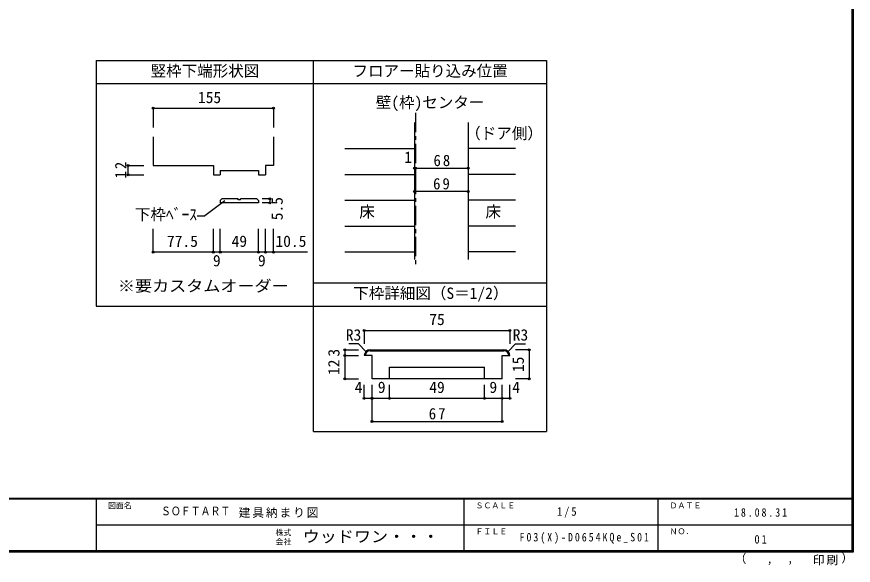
# Model space of a CAD drawing. Units: millimetres, scale not verified, with parts at other scales. Extents: x -973 to 977, y -718 to 696.
# Drawn here: x -101 to 977, y -718 to -11 of the extents above; entities that cross this region are included whole.
import ezdxf
from ezdxf.enums import TextEntityAlignment as Align

# ---------------------------------------------------------------- set-up
doc = ezdxf.new("R2010")
doc.units = ezdxf.units.MM
doc.header["$LTSCALE"] = 5
doc.header["$PDMODE"] = 32
doc.header["$PDSIZE"] = 2.5
doc.linetypes.add('CHAIN1', pattern=[8, 5, -1, 1, -1])
for name, color, linetype in [('0-0_補助線', 7, 'Continuous'), ('0-1_通り芯', 4, 'CHAIN1'), ('0-3_仕上', 7, 'Continuous'), ('0-4_枠', 3, 'Continuous'), ('0-A_文字', 3, 'Continuous'), ('0-B_寸法', 7, 'Continuous'), ('1-4_枠', 3, 'Continuous'), ('1-B_寸法', 7, 'Continuous'), ('F-0_補助線', 7, 'Continuous'), ('F-1_通り芯', 6, 'Continuous'), ('F-A_文字', 7, 'Continuous')]:
    doc.layers.add(name, color=color, linetype=linetype)
doc.styles.add('HGP明朝B', font='')
doc.styles.add('ＭＳ ゴシック', font='')
doc.styles.get('HGP明朝B').set_extended_font_data('HGP明朝B')
doc.styles.get('ＭＳ ゴシック').set_extended_font_data('MS Gothic')

msp = doc.modelspace()

# ---------------------------------------------------------------- linework, layer by layer
at = {"layer": '0-1_通り芯'}
msp.add_line((412.629, -134.725), (412.629, -333.75), dxfattribs=at)
at = {"layer": '0-3_仕上', "color": 4}
for p, q in [((321.653, -180.801), (411.629, -180.801)), ((541.653, -180.801), (480.629, -180.801)), ((321.653, -214.103), (411.629, -214.103)), ((541.653, -214.103), (480.629, -214.103)), ((321.653, -247.404), (411.629, -247.404)), ((541.653, -247.404), (480.629, -247.404)), ((321.653, -280.706), (411.629, -280.706)), ((541.653, -280.706), (480.629, -280.706)), ((321.653, -314.007), (411.629, -314.007)), ((541.653, -314.007), (480.629, -314.007))]:
    msp.add_line(p, q, dxfattribs=at)
at = {"layer": '0-4_枠'}
for p, q in [((411.629, -147.5), (411.629, -324.007)), ((480.629, -147.5), (480.629, -324.007)), ((229.938, -165.826), (229.938, -202.786)), ((152.438, -202.786), (152.438, -214.786)), ((219.438, -202.786), (219.438, -214.786)), ((229.938, -202.786), (219.438, -202.786)), ((152.438, -214.786), (161.438, -214.786)), ((161.438, -209.086), (161.438, -214.786)), ((210.438, -214.786), (219.438, -214.786))]:
    msp.add_line(p, q, dxfattribs=at)
for points in [[(74.938, -165.826), (74.938, -202.786), (152.438, -202.786)], [(161.438, -209.086), (210.438, -209.086), (210.438, -214.786)]]:
    msp.add_lwpolyline(points, dxfattribs=at)
at = {"layer": '0-A_文字'}
for p, q in [((1.653, -67.5), (1.653, -384.007)), ((1.653, -67.5), (281.653, -67.5)), ((281.653, -384.007), (281.653, -67.5)), ((281.653, -67.5), (581.653, -67.5)), ((581.653, -67.5), (581.653, -545.5)), ((281.653, -97.5), (1.653, -97.5)), ((281.653, -97.5), (240.405, -97.5)), ((581.653, -97.5), (281.653, -97.5)), ((281.653, -354.007), (581.653, -354.007)), ((281.653, -545.5), (281.653, -354.007)), ((281.653, -394.048), (281.653, -384.007)), ((281.653, -545.5), (581.653, -545.5))]:
    msp.add_line(p, q, dxfattribs=at)
at = {"layer": '0-A_文字', "color": 7}
for p, q in [((161.438, -247.612), (163.56, -245.491)), ((161.438, -247.612), (161.438, -250.991)), ((184.438, -245.491), (163.56, -245.491)), ((187.438, -246.991), (187.438, -245.491)), ((208.317, -245.491), (187.438, -245.491)), ((208.317, -245.491), (210.438, -247.612)), ((210.438, -247.612), (210.438, -250.991)), ((167.093, -248.196), (141.293, -267.545)), ((210.438, -250.991), (161.438, -250.991)), ((131.448, -267.545), (141.293, -267.545))]:
    msp.add_line(p, q, dxfattribs=at)
msp.add_lwpolyline([(187.438, -246.991), (184.438, -246.991), (184.438, -245.491)], dxfattribs=at)
at = {"layer": '0-A_文字'}
for points in [[(1.653, -384.007), (281.653, -384.007), (581.653, -384.007)], [(214.214, -384.007), (265.405, -384.007), (281.653, -384.007)]]:
    msp.add_lwpolyline(points, dxfattribs=at)
at = {"layer": '0-B_寸法', "color": 4}
for p, q in [((74.938, -128.894), (74.938, -153.894)), ((42.881, -214.786), (42.881, -202.786)), ((42.881, -202.786), (62.881, -202.786)), ((42.881, -214.786), (62.881, -214.786)), ((411.629, -206.19), (412.629, -206.19)), ((411.629, -206.19), (411.629, -236.19)), ((412.629, -206.19), (412.629, -236.19)), ((412.629, -206.19), (480.629, -206.19)), ((480.629, -236.19), (411.629, -236.19)), ((225.191, -245.491), (215.191, -245.491)), ((225.191, -245.491), (225.191, -250.991)), ((225.191, -250.991), (215.191, -250.991)), ((74.938, -314.48), (74.938, -284.48)), ((152.438, -314.48), (152.438, -284.48)), ((161.438, -314.48), (161.438, -284.48)), ((210.438, -314.48), (210.438, -284.48)), ((219.438, -314.48), (219.438, -284.48)), ((229.938, -314.48), (229.938, -284.48)), ((273.778, -314.48), (74.938, -314.48))]:
    msp.add_line(p, q, dxfattribs=at)
msp.add_lwpolyline([(74.938, -128.894), (229.938, -128.894), (229.938, -153.894)], dxfattribs=at)
at = {"layer": '0-B_寸法'}
for p in [(74.938, -128.894), (229.938, -128.894), (42.881, -202.786), (42.881, -214.786), (411.629, -206.19), (412.629, -206.19), (480.629, -206.19), (411.629, -236.19), (480.629, -236.19), (225.191, -245.491), (225.191, -250.991), (74.938, -314.48), (152.438, -314.48), (161.438, -314.48), (210.438, -314.48), (219.438, -314.48), (229.938, -314.48)]:
    msp.add_point(p, dxfattribs=at)
at = {"layer": '1-4_枠'}
for p, q in [((354.291, -440.188), (526.791, -440.188)), ((354.291, -441.438), (526.791, -441.438)), ((356.791, -447.688), (346.791, -447.688)), ((356.791, -477.688), (356.791, -447.688)), ((524.291, -447.688), (534.291, -447.688)), ((524.291, -477.688), (524.291, -447.688)), ((501.791, -477.688), (501.791, -462.688)), ((524.291, -477.688), (356.791, -477.688))]:
    msp.add_line(p, q, dxfattribs=at)
msp.add_lwpolyline([(379.291, -477.688), (379.291, -462.688), (501.791, -462.688)], dxfattribs=at)
for centre, radius, start, end in [((354.291, -447.688), 7.5, 90, 180), ((354.291, -447.688), 6.25, 90, 180), ((526.791, -447.688), 7.5, 0, 90), ((526.791, -447.688), 6.25, 0, 90)]:
    msp.add_arc(centre, radius, start, end, dxfattribs=at)
at = {"layer": '1-B_寸法', "color": 4}
for p, q in [((346.791, -415.188), (346.791, -432.688)), ((346.791, -415.188), (534.291, -415.188)), ((534.291, -415.188), (534.291, -432.688)), ((321.791, -440.188), (339.291, -440.188)), ((339.291, -432.688), (326.791, -432.688)), ((348.988, -442.385), (339.291, -432.688)), ((532.094, -442.385), (541.791, -432.688)), ((559.291, -440.188), (541.578, -440.188)), ((541.791, -432.688), (554.291, -432.688)), ((559.291, -440.188), (559.291, -477.688)), ((321.791, -447.688), (339.291, -447.688)), ((559.291, -477.688), (541.578, -477.688)), ((346.791, -502.688), (346.791, -485.188)), ((356.791, -502.688), (356.791, -485.188)), ((379.291, -502.688), (379.291, -485.188)), ((501.791, -502.688), (501.791, -485.188)), ((524.291, -502.688), (524.291, -485.188)), ((534.291, -502.688), (534.291, -485.188)), ((346.791, -502.688), (534.291, -502.688)), ((356.791, -532.501), (356.791, -504.055)), ((524.291, -532.501), (524.291, -504.055)), ((356.791, -532.501), (524.291, -532.501))]:
    msp.add_line(p, q, dxfattribs=at)
msp.add_lwpolyline([(321.791, -440.188), (321.791, -477.688), (339.291, -477.688)], dxfattribs=at)
at = {"layer": '1-B_寸法'}
for p in [(346.791, -415.188), (534.291, -415.188), (321.791, -440.188), (559.291, -440.188), (321.791, -447.688), (321.791, -477.688), (559.291, -477.688), (346.791, -502.688), (356.791, -502.688), (379.291, -502.688), (501.791, -502.688), (524.291, -502.688), (534.291, -502.688), (356.791, -532.501), (524.291, -532.501)]:
    msp.add_point(p, dxfattribs=at)
at = {"layer": 'F-1_通り芯'}
for p, q in [((974.986, 695.833), (974.986, -700.833)), ((975.82, 695.833), (975.82, -700.833)), ((976.653, 695.833), (976.653, -700.833)), ((976.653, -631.667), (-973.347, -631.667)), ((976.653, -632.5), (-973.347, -632.5)), ((1.653, -632.5), (1.653, -699.167)), ((474.986, -632.5), (474.986, -699.167)), ((724.986, -632.5), (724.986, -699.167)), ((1.653, -665.833), (974.986, -665.834)), ((976.653, -699.167), (-973.347, -699.167)), ((976.653, -700), (-973.347, -700)), ((976.653, -700.833), (-973.347, -700.833))]:
    msp.add_line(p, q, dxfattribs=at)

# ---------------------------------------------------------------- texts
at = {"layer": '0-0_補助線', "style": 'ＭＳ ゴシック', "width": 1.1}
msp.add_text('※要カスタムオーダー', height=14.66, dxfattribs=at).set_placement((29.509, -369.591), align=Align.BOTTOM_LEFT)
at = {"layer": '0-A_文字', "color": 7, "style": 'ＭＳ ゴシック'}
for s, p in [('竪枠下端形状図', (71.653, -92.5)), ('フロアー貼り込み位置', (331.653, -92.5)), ('壁(枠)センター', (361.653, -133.091)), ('（ドア側）', (476.884, -172.895)), ('下枠ﾍﾞｰｽ', (51.448, -277.545)), ('床', (340.403, -274.055)), ('床', (502.903, -274.055)), ('下枠詳細図（S＝1/2）', (332.644, -379.007))]:
    msp.add_text(s, height=14.66, dxfattribs=at).set_placement(p, align=Align.BOTTOM_LEFT)
at = {"layer": '0-B_寸法', "style": 'ＭＳ ゴシック'}
for s, p in [('155', (132.628, -126.678)), ('1', (398.371, -203.69)), ('77.5', (92.688, -311.98)), ('49', (175.938, -311.98)), ('10.5', (232.439, -311.98)), ('9', (151.938, -336.98)), ('9', (209.938, -336.98))]:
    msp.add_text(s, height=14.66, dxfattribs=at).set_placement(p, align=Align.BOTTOM_LEFT)
msp.add_text('5.5', height=14.66, rotation=90, dxfattribs=at).set_placement((246.181, -273.289), align=Align.BOTTOM_LEFT)
at = {"layer": '0-B_寸法', "char_height": 14.66, "attachment_point": 7, "style": 'ＭＳ ゴシック'}
for s, insert in [('\\T1.27;\\W0.95;68', (436.004, -203.69)), ('\\T1.27;\\W0.95;69', (435.504, -233.69))]:
    msp.add_mtext(s, dxfattribs=dict(at, insert=insert))
at = {"layer": '0-B_寸法', "insert": (40.381, -219.411), "char_height": 14.66, "attachment_point": 7, "rotation": 90, "style": 'ＭＳ ゴシック'}
msp.add_mtext('\\T1.27;\\W0.95;12', dxfattribs=at)
at = {"layer": '1-B_寸法', "style": 'ＭＳ ゴシック'}
for s, p in [('75', (430.541, -412.688)), ('R3', (323.041, -432.688)), ('R3', (538.041, -432.688)), ('4', (334.503, -500.188)), ('9', (364.291, -500.188)), ('49', (430.541, -500.188)), ('9', (508.041, -500.188)), ('4', (537.479, -500.188))]:
    msp.add_text(s, height=14.66, dxfattribs=at).set_placement(p, align=Align.BOTTOM_LEFT)
for s, p in [('3', (319.291, -448.938)), ('15', (556.791, -468.938)), ('12', (319.291, -472.688))]:
    msp.add_text(s, height=14.66, rotation=90, dxfattribs=at).set_placement(p, align=Align.BOTTOM_LEFT)
at = {"layer": '1-B_寸法', "insert": (429.916, -530.001), "char_height": 14.66, "attachment_point": 7, "style": 'ＭＳ ゴシック'}
msp.add_mtext('\\T1.27;\\W0.95;67', dxfattribs=at)
at = {"layer": 'F-0_補助線', "style": 'HGP明朝B', "width": 0.85}
msp.add_text('ＳＯＦＴＡＲＴ', height=11, dxfattribs=at).set_placement((84.986, -656.798), align=Align.BOTTOM_LEFT)
at = {"layer": 'F-0_補助線', "insert": (185.035, -656.798), "char_height": 11, "attachment_point": 7, "style": 'ＭＳ ゴシック'}
msp.add_mtext('\\T1.17;建具納まり図', dxfattribs=at)
at = {"layer": 'F-A_文字', "style": 'ＭＳ ゴシック'}
for s, height, p in [('図面名', 7.331, (16.653, -646.667)), ('ＳＣＡＬＥ', 7.331, (489.986, -646.667)), ('ＤＡＴＥ', 7.331, (739.986, -646.667)), ('株式', 7.331, (232.486, -681.5)), ('ＦＩＬＥ', 7.331, (489.986, -680)), ('ＮＯ．', 7.331, (739.986, -680.001)), ('会社', 7.331, (232.486, -693.5)), ('（', 11, (823.992, -718.052)), ('）', 11, (961.387, -717.355)), (',', 11, (865.199, -718.052)), (',', 11, (891.686, -717.588))]:
    msp.add_text(s, height=height, dxfattribs=at).set_placement(p, align=Align.BOTTOM_LEFT)
at = {"layer": 'F-A_文字', "style": 'ＭＳ ゴシック', "width": 1.1}
msp.add_text('ウッドワン・・・', height=14.66, dxfattribs=at).set_placement((267.486, -692.5), align=Align.BOTTOM_LEFT)
at = {"layer": 'F-A_文字', "char_height": 11, "attachment_point": 7, "style": 'ＭＳ ゴシック'}
for s, insert in [('\\T1.38;\\W0.9;1/5', (594.986, -656.667)), ('\\T1.39;\\W0.85;18.08.31', (823.111, -655.417)), ('\\T1.4;\\W0.85;F03(X)-D0654KQe_S01', (546.861, -690.001)), ('\\T1.36;\\W0.9;01', (849.361, -690.001)), ('\\T1.17;印刷', (924.678, -717.82))]:
    msp.add_mtext(s, dxfattribs=dict(at, insert=insert))

doc.saveas('drawing.dxf')
